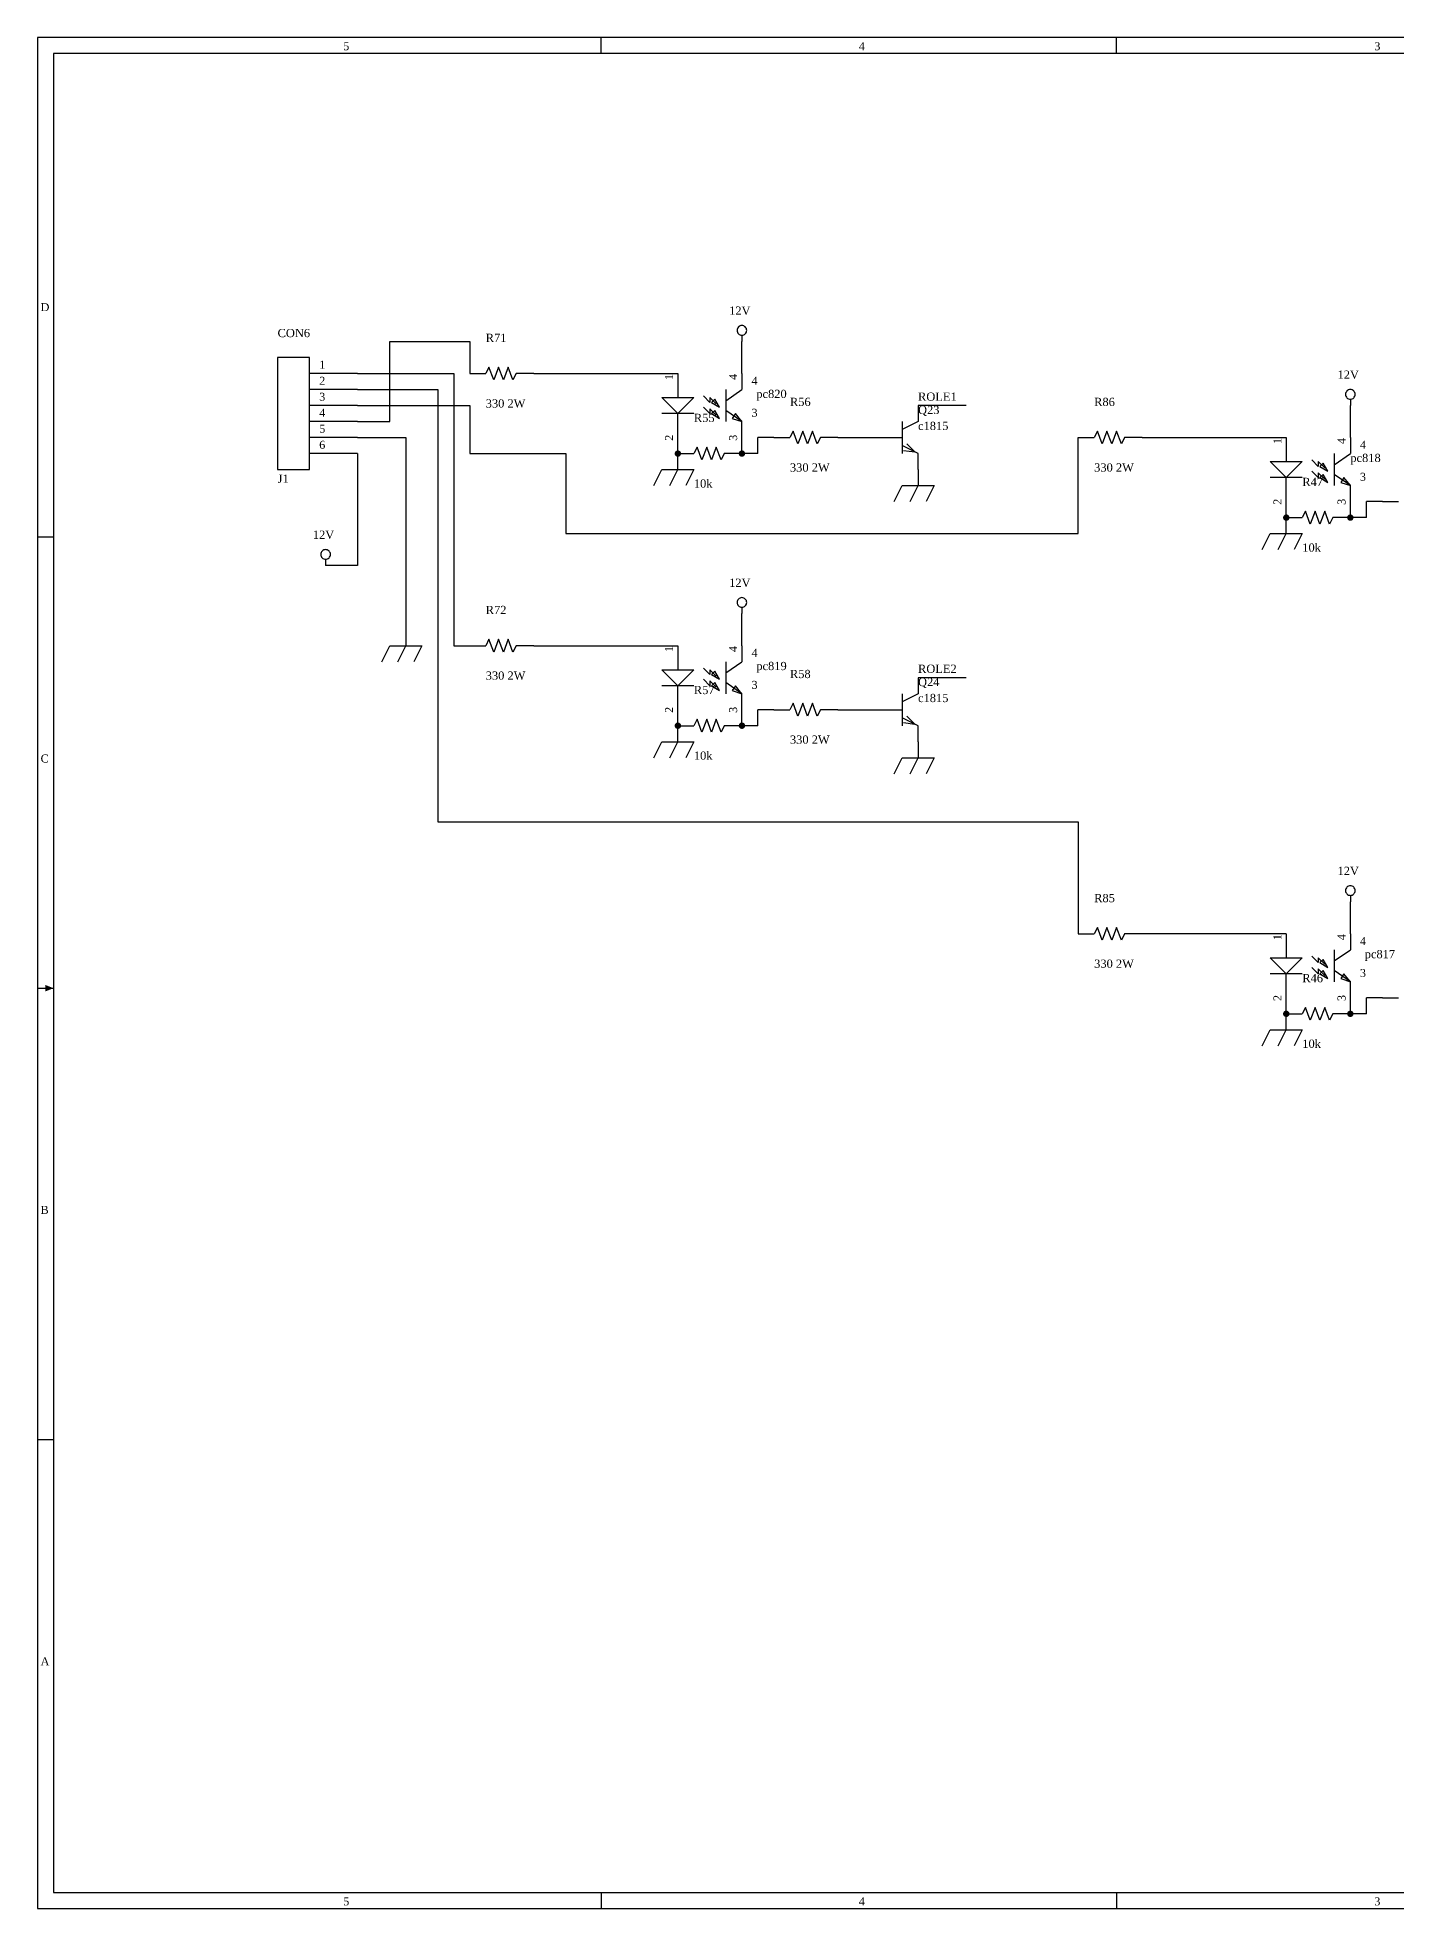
# Model space of a CAD drawing. Extents: x -3 to 419, y 3 to 299.
# Drawn here: x -2.5 to 213.1, y 2.5 to 299.5 of the extents above; entities that cross this region are included whole.
import ezdxf

# ---------------------------------------------------------------- set-up
doc = ezdxf.new("R2010")
doc.units = 0
doc.header["$MEASUREMENT"] = 0
for name, color, linetype in [('PARTS', 7, 'Continuous'), ('PARTTEXT', 7, 'Continuous'), ('TITLE', 7, 'Continuous'), ('WIRE', 7, 'Continuous'), ('WIRETEXT', 7, 'Continuous')]:
    doc.layers.add(name, color=color, linetype=linetype)
doc.styles.get("Standard").update_dxf_attribs({"font": 'times_0.ttf'})

msp = doc.modelspace()

# ---------------------------------------------------------------- linework, layer by layer
at = {"layer": 'PARTS'}
for p, q in [((48.26, 246.126), (40.64, 246.126)), ((48.26, 243.586), (40.64, 243.586)), ((66.04, 246.126), (68.58, 246.126)), ((76.2, 246.126), (73.66, 246.126)), ((99.06, 246.126), (99.06, 243.586)), ((109.22, 246.126), (109.22, 243.586)), ((48.26, 241.046), (40.64, 241.046)), ((137.16, 241.046), (137.16, 238.506)), ((48.26, 238.506), (40.64, 238.506)), ((99.06, 235.966), (99.06, 238.506)), ((109.22, 235.966), (109.22, 238.506)), ((48.26, 235.966), (40.64, 235.966)), ((114.3, 235.966), (116.84, 235.966)), ((124.46, 235.966), (121.92, 235.966)), ((132.08, 235.966), (134.62, 235.966)), ((162.56, 235.966), (165.1, 235.966)), ((172.72, 235.966), (170.18, 235.966)), ((195.58, 235.966), (195.58, 233.426)), ((205.74, 235.966), (205.74, 233.426)), ((48.26, 233.426), (40.64, 233.426)), ((99.06, 233.426), (101.6, 233.426)), ((109.22, 233.426), (106.68, 233.426)), ((137.16, 230.886), (137.16, 233.426)), ((195.58, 225.806), (195.58, 228.346)), ((205.74, 225.806), (205.74, 228.346)), ((210.82, 225.806), (213.36, 225.806)), ((195.58, 223.266), (198.12, 223.266)), ((205.74, 223.266), (203.2, 223.266)), ((66.04, 202.946), (68.58, 202.946)), ((76.2, 202.946), (73.66, 202.946)), ((99.06, 202.946), (99.06, 200.406)), ((109.22, 202.946), (109.22, 200.406)), ((137.16, 197.866), (137.16, 195.326)), ((99.06, 192.786), (99.06, 195.326)), ((109.22, 192.786), (109.22, 195.326)), ((99.06, 190.246), (101.6, 190.246)), ((109.22, 190.246), (106.68, 190.246)), ((114.3, 192.786), (116.84, 192.786)), ((124.46, 192.786), (121.92, 192.786)), ((132.08, 192.786), (134.62, 192.786)), ((137.16, 187.706), (137.16, 190.246)), ((162.56, 157.226), (165.1, 157.226)), ((172.72, 157.226), (170.18, 157.226)), ((195.58, 157.226), (195.58, 154.686)), ((205.74, 157.226), (205.74, 154.686)), ((195.58, 147.066), (195.58, 149.606)), ((205.74, 147.066), (205.74, 149.606)), ((210.82, 147.066), (213.36, 147.066)), ((195.58, 144.526), (198.12, 144.526)), ((205.74, 144.526), (203.2, 144.526))]:
    msp.add_line(p, q, dxfattribs=at)
for points in [[(109.982, 252.984, 0.0985), (109.924, 253.2756, 0.0985), (109.7588, 253.5228, 0.0985), (109.5116, 253.688, 0.0985), (109.22, 253.746, 0.0985), (108.9284, 253.688, 0.0985), (108.6812, 253.5228, 0.0985), (108.516, 253.2756, 0.0985), (108.458, 252.984, 0.0985), (108.516, 252.6924, 0.0985), (108.6812, 252.4452, 0.0985), (108.9284, 252.28, 0.0985), (109.22, 252.222, 0.0985), (109.5116, 252.28, 0.0985), (109.7588, 252.4452, 0.0985), (109.924, 252.6924, 0.0985)], [(206.502, 242.824, 0.0985), (206.444, 243.1156, 0.0985), (206.2788, 243.3628, 0.0985), (206.0316, 243.528, 0.0985), (205.74, 243.586, 0.0985), (205.4484, 243.528, 0.0985), (205.2012, 243.3628, 0.0985), (205.036, 243.1156, 0.0985), (204.978, 242.824, 0.0985), (205.036, 242.5324, 0.0985), (205.2012, 242.2852, 0.0985), (205.4484, 242.12, 0.0985), (205.74, 242.062, 0.0985), (206.0316, 242.12, 0.0985), (206.2788, 242.2852, 0.0985), (206.444, 242.5324, 0.0985)], [(43.942, 217.424, 0.0985), (43.884, 217.7156, 0.0985), (43.7188, 217.9628, 0.0985), (43.4716, 218.128, 0.0985), (43.18, 218.186, 0.0985), (42.8884, 218.128, 0.0985), (42.6412, 217.9628, 0.0985), (42.476, 217.7156, 0.0985), (42.418, 217.424, 0.0985), (42.476, 217.1324, 0.0985), (42.6412, 216.8852, 0.0985), (42.8884, 216.72, 0.0985), (43.18, 216.662, 0.0985), (43.4716, 216.72, 0.0985), (43.7188, 216.8852, 0.0985), (43.884, 217.1324, 0.0985)], [(109.982, 209.804, 0.0985), (109.924, 210.0956, 0.0985), (109.7588, 210.3428, 0.0985), (109.5116, 210.508, 0.0985), (109.22, 210.566, 0.0985), (108.9284, 210.508, 0.0985), (108.6812, 210.3428, 0.0985), (108.516, 210.0956, 0.0985), (108.458, 209.804, 0.0985), (108.516, 209.5124, 0.0985), (108.6812, 209.2652, 0.0985), (108.9284, 209.1, 0.0985), (109.22, 209.042, 0.0985), (109.5116, 209.1, 0.0985), (109.7588, 209.2652, 0.0985), (109.924, 209.5124, 0.0985)], [(206.502, 164.084, 0.0985), (206.444, 164.3756, 0.0985), (206.2788, 164.6228, 0.0985), (206.0316, 164.788, 0.0985), (205.74, 164.846, 0.0985), (205.4484, 164.788, 0.0985), (205.2012, 164.6228, 0.0985), (205.036, 164.3756, 0.0985), (204.978, 164.084, 0.0985), (205.036, 163.7924, 0.0985), (205.2012, 163.5452, 0.0985), (205.4484, 163.38, 0.0985), (205.74, 163.322, 0.0985), (206.0316, 163.38, 0.0985), (206.2788, 163.5452, 0.0985), (206.444, 163.7924, 0.0985)]]:
    msp.add_lwpolyline(points, format="xyb", close=True, dxfattribs=at)
for points in [[(109.22, 252.222), (109.22, 251.206)], [(69.088, 247.142), (68.58, 246.126)], [(69.85, 245.11), (69.088, 247.142)], [(70.612, 247.142), (69.85, 245.11)], [(71.374, 245.11), (70.612, 247.142)], [(72.136, 247.142), (71.374, 245.11)], [(72.898, 245.11), (72.136, 247.142)], [(73.406, 246.126), (72.898, 245.11)], [(73.66, 246.126), (73.406, 246.126)], [(99.06, 243.586), (99.06, 242.316)], [(106.68, 243.586), (106.68, 238.506)], [(106.68, 241.808), (109.22, 243.586)], [(104.14, 241.554), (103.124, 242.57)], [(104.14, 239.776), (103.124, 240.792)], [(104.14, 242.316), (104.14, 241.554)], [(105.156, 241.3), (104.14, 242.316)], [(104.14, 240.538), (104.14, 239.776)], [(105.156, 239.522), (104.14, 240.538)], [(205.74, 242.062), (205.74, 241.046)], [(101.6, 239.776), (96.52, 239.776)], [(99.06, 238.506), (99.06, 239.776)], [(109.22, 238.506), (106.68, 240.284)], [(137.16, 238.506), (134.62, 237.236)], [(134.62, 238.506), (134.62, 233.426)], [(117.348, 236.982), (116.84, 235.966)], [(118.11, 234.95), (117.348, 236.982)], [(118.872, 236.982), (118.11, 234.95)], [(119.634, 234.95), (118.872, 236.982)], [(120.396, 236.982), (119.634, 234.95)], [(121.158, 234.95), (120.396, 236.982)], [(121.666, 235.966), (121.158, 234.95)], [(121.92, 235.966), (121.666, 235.966)], [(137.16, 233.426), (134.62, 234.696)], [(134.874, 233.934), (136.652, 233.68), (135.382, 234.95)], [(165.608, 236.982), (165.1, 235.966)], [(166.37, 234.95), (165.608, 236.982)], [(167.132, 236.982), (166.37, 234.95)], [(167.894, 234.95), (167.132, 236.982)], [(168.656, 236.982), (167.894, 234.95)], [(169.418, 234.95), (168.656, 236.982)], [(169.926, 235.966), (169.418, 234.95)], [(170.18, 235.966), (169.926, 235.966)], [(102.108, 234.442), (101.6, 233.426)], [(102.87, 232.41), (102.108, 234.442)], [(103.632, 234.442), (102.87, 232.41)], [(104.394, 232.41), (103.632, 234.442)], [(105.156, 234.442), (104.394, 232.41)], [(105.918, 232.41), (105.156, 234.442)], [(106.426, 233.426), (105.918, 232.41)], [(106.68, 233.426), (106.426, 233.426)], [(195.58, 233.426), (195.58, 232.156)], [(200.66, 231.394), (199.644, 232.41)], [(200.66, 232.156), (200.66, 231.394)], [(201.676, 231.14), (200.66, 232.156)], [(203.2, 233.426), (203.2, 228.346)], [(203.2, 231.648), (205.74, 233.426)], [(95.25, 228.346), (96.52, 230.886)], [(96.52, 230.886), (101.6, 230.886)], [(97.79, 228.346), (99.06, 230.886)], [(101.6, 230.886), (100.33, 228.346)], [(198.12, 229.616), (193.04, 229.616)], [(195.58, 228.346), (195.58, 229.616)], [(200.66, 229.616), (199.644, 230.632)], [(200.66, 230.378), (200.66, 229.616)], [(201.676, 229.362), (200.66, 230.378)], [(205.74, 228.346), (203.2, 230.124)], [(133.35, 225.806), (134.62, 228.346)], [(134.62, 228.346), (139.7, 228.346)], [(135.89, 225.806), (137.16, 228.346)], [(139.7, 228.346), (138.43, 225.806)], [(198.628, 224.282), (198.12, 223.266)], [(199.39, 222.25), (198.628, 224.282)], [(200.152, 224.282), (199.39, 222.25)], [(200.914, 222.25), (200.152, 224.282)], [(201.676, 224.282), (200.914, 222.25)], [(202.438, 222.25), (201.676, 224.282)], [(202.946, 223.266), (202.438, 222.25)], [(203.2, 223.266), (202.946, 223.266)], [(191.77, 218.186), (193.04, 220.726)], [(193.04, 220.726), (198.12, 220.726)], [(194.31, 218.186), (195.58, 220.726)], [(198.12, 220.726), (196.85, 218.186)], [(43.18, 216.662), (43.18, 215.646)], [(109.22, 209.042), (109.22, 208.026)], [(52.07, 200.406), (53.34, 202.946)], [(53.34, 202.946), (58.42, 202.946)], [(54.61, 200.406), (55.88, 202.946)], [(58.42, 202.946), (57.15, 200.406)], [(69.088, 203.962), (68.58, 202.946)], [(69.85, 201.93), (69.088, 203.962)], [(70.612, 203.962), (69.85, 201.93)], [(71.374, 201.93), (70.612, 203.962)], [(72.136, 203.962), (71.374, 201.93)], [(72.898, 201.93), (72.136, 203.962)], [(73.406, 202.946), (72.898, 201.93)], [(73.66, 202.946), (73.406, 202.946)], [(99.06, 200.406), (99.06, 199.136)], [(104.14, 198.374), (103.124, 199.39)], [(104.14, 199.136), (104.14, 198.374)], [(105.156, 198.12), (104.14, 199.136)], [(106.68, 200.406), (106.68, 195.326)], [(106.68, 198.628), (109.22, 200.406)], [(101.6, 196.596), (96.52, 196.596)], [(99.06, 195.326), (99.06, 196.596)], [(104.14, 196.596), (103.124, 197.612)], [(104.14, 197.358), (104.14, 196.596)], [(105.156, 196.342), (104.14, 197.358)], [(109.22, 195.326), (106.68, 197.104)], [(117.348, 193.802), (116.84, 192.786)], [(118.11, 191.77), (117.348, 193.802)], [(118.872, 193.802), (118.11, 191.77)], [(119.634, 191.77), (118.872, 193.802)], [(120.396, 193.802), (119.634, 191.77)], [(121.158, 191.77), (120.396, 193.802)], [(137.16, 195.326), (134.62, 194.056)], [(134.62, 195.326), (134.62, 190.246)], [(102.108, 191.262), (101.6, 190.246)], [(102.87, 189.23), (102.108, 191.262)], [(103.632, 191.262), (102.87, 189.23)], [(104.394, 189.23), (103.632, 191.262)], [(105.156, 191.262), (104.394, 189.23)], [(105.918, 189.23), (105.156, 191.262)], [(106.426, 190.246), (105.918, 189.23)], [(106.68, 190.246), (106.426, 190.246)], [(121.666, 192.786), (121.158, 191.77)], [(121.92, 192.786), (121.666, 192.786)], [(137.16, 190.246), (134.62, 191.516)], [(134.874, 190.754), (136.652, 190.5), (135.382, 191.77)], [(95.25, 185.166), (96.52, 187.706)], [(96.52, 187.706), (101.6, 187.706)], [(97.79, 185.166), (99.06, 187.706)], [(101.6, 187.706), (100.33, 185.166)], [(133.35, 182.626), (134.62, 185.166)], [(134.62, 185.166), (139.7, 185.166)], [(135.89, 182.626), (137.16, 185.166)], [(139.7, 185.166), (138.43, 182.626)], [(205.74, 163.322), (205.74, 162.306)], [(165.608, 158.242), (165.1, 157.226)], [(166.37, 156.21), (165.608, 158.242)], [(167.132, 158.242), (166.37, 156.21)], [(167.894, 156.21), (167.132, 158.242)], [(168.656, 158.242), (167.894, 156.21)], [(169.418, 156.21), (168.656, 158.242)], [(169.926, 157.226), (169.418, 156.21)], [(170.18, 157.226), (169.926, 157.226)], [(195.58, 154.686), (195.58, 153.416)], [(203.2, 154.686), (203.2, 149.606)], [(203.2, 152.908), (205.74, 154.686)], [(200.66, 152.654), (199.644, 153.67)], [(200.66, 150.876), (199.644, 151.892)], [(200.66, 153.416), (200.66, 152.654)], [(201.676, 152.4), (200.66, 153.416)], [(200.66, 151.638), (200.66, 150.876)], [(201.676, 150.622), (200.66, 151.638)], [(198.12, 150.876), (193.04, 150.876)], [(195.58, 149.606), (195.58, 150.876)], [(205.74, 149.606), (203.2, 151.384)], [(198.628, 145.542), (198.12, 144.526)], [(199.39, 143.51), (198.628, 145.542)], [(200.152, 145.542), (199.39, 143.51)], [(200.914, 143.51), (200.152, 145.542)], [(201.676, 145.542), (200.914, 143.51)], [(202.438, 143.51), (201.676, 145.542)], [(202.946, 144.526), (202.438, 143.51)], [(203.2, 144.526), (202.946, 144.526)], [(191.77, 139.446), (193.04, 141.986)], [(193.04, 141.986), (198.12, 141.986)], [(194.31, 139.446), (195.58, 141.986)], [(198.12, 141.986), (196.85, 139.446)]]:
    msp.add_lwpolyline(points, dxfattribs=at)
for points in [[(40.64, 248.666), (35.56, 248.666), (35.56, 230.886), (40.64, 230.886)], [(99.06, 239.776), (96.52, 242.316), (101.6, 242.316), (99.06, 239.776)], [(105.664, 240.792), (104.902, 242.062), (104.394, 241.554), (105.664, 240.792)], [(105.664, 239.014), (104.902, 240.284), (104.394, 239.776), (105.664, 239.014)], [(109.22, 238.506), (108.204, 239.776), (107.696, 239.014), (109.22, 238.506)], [(195.58, 229.616), (193.04, 232.156), (198.12, 232.156), (195.58, 229.616)], [(202.184, 230.632), (201.422, 231.902), (200.914, 231.394), (202.184, 230.632)], [(202.184, 228.854), (201.422, 230.124), (200.914, 229.616), (202.184, 228.854)], [(205.74, 228.346), (204.724, 229.616), (204.216, 228.854), (205.74, 228.346)], [(99.06, 196.596), (96.52, 199.136), (101.6, 199.136), (99.06, 196.596)], [(105.664, 197.612), (104.902, 198.882), (104.394, 198.374), (105.664, 197.612)], [(105.664, 195.834), (104.902, 197.104), (104.394, 196.596), (105.664, 195.834)], [(109.22, 195.326), (108.204, 196.596), (107.696, 195.834), (109.22, 195.326)], [(195.58, 150.876), (193.04, 153.416), (198.12, 153.416), (195.58, 150.876)], [(202.184, 151.892), (201.422, 153.162), (200.914, 152.654), (202.184, 151.892)], [(202.184, 150.114), (201.422, 151.384), (200.914, 150.876), (202.184, 150.114)], [(205.74, 149.606), (204.724, 150.876), (204.216, 150.114), (205.74, 149.606)]]:
    msp.add_lwpolyline(points, close=True, dxfattribs=at)
at = {"layer": 'TITLE'}
for points in [[(-2.54, 2.54), (417.322, 2.54), (417.322, 299.466), (-2.54, 299.466)], [(0, 5.08), (414.782, 5.08), (414.782, 296.926), (0, 296.926)]]:
    msp.add_lwpolyline(points, close=True, dxfattribs=at)
for points in [[(86.868, 296.926), (86.868, 299.466)], [(168.656, 296.926), (168.656, 299.466)], [(-2.54, 220.218), (0, 220.218)], [(-2.54, 148.59), (0, 148.59)], [(-2.54, 76.962), (0, 76.962)], [(86.868, 5.08), (86.868, 2.54)], [(168.656, 5.08), (168.656, 2.54)]]:
    msp.add_lwpolyline(points, dxfattribs=at)
msp.add_solid([(0, 148.59), (-1.27, 149.098), (-1.27, 148.082), (-1.27, 148.59)], dxfattribs=at)
msp.add_solid([(0, 148.59), (-1.27, 149.098), (-1.27, 148.082), (-1.27, 148.59)], dxfattribs=at)
msp.add_solid([(0, 148.59), (-1.27, 149.098), (-1.27, 148.082), (-1.27, 148.59)], dxfattribs=at)
at = {"layer": 'WIRE'}
for points in [[(53.34, 238.506), (53.34, 251.206)], [(53.34, 251.206), (66.04, 251.206)], [(66.04, 251.206), (66.04, 246.126)], [(109.22, 246.126), (109.22, 251.206)], [(48.26, 246.126), (63.5, 246.126)], [(48.26, 243.586), (60.96, 243.586)], [(60.96, 243.586), (60.96, 175.006)], [(63.5, 246.126), (63.5, 202.946)], [(76.2, 246.126), (99.06, 246.126)], [(48.26, 241.046), (66.04, 241.046)], [(66.04, 241.046), (66.04, 233.426)], [(144.78, 241.046), (137.16, 241.046)], [(205.74, 235.966), (205.74, 241.046)], [(48.26, 238.506), (53.34, 238.506)], [(48.26, 235.966), (55.88, 235.966)], [(55.88, 235.966), (55.88, 202.946)], [(99.06, 233.426), (99.06, 235.966)], [(109.22, 233.426), (109.22, 235.966)], [(111.76, 233.426), (111.76, 235.966)], [(114.3, 235.966), (111.76, 235.966)], [(124.46, 235.966), (132.08, 235.966)], [(162.56, 220.726), (162.56, 235.966)], [(172.72, 235.966), (195.58, 235.966)], [(48.26, 233.426), (48.26, 215.646)], [(66.04, 233.426), (81.28, 233.426)], [(81.28, 233.426), (81.28, 220.726)], [(99.06, 230.886), (99.06, 233.426)], [(111.76, 233.426), (109.22, 233.426)], [(137.16, 230.886), (137.16, 228.346)], [(195.58, 223.266), (195.58, 225.806)], [(205.74, 223.266), (205.74, 225.806)], [(208.28, 223.266), (208.28, 225.806)], [(210.82, 225.806), (208.28, 225.806)], [(195.58, 220.726), (195.58, 223.266)], [(208.28, 223.266), (205.74, 223.266)], [(81.28, 220.726), (162.56, 220.726)], [(48.26, 215.646), (43.18, 215.646)], [(109.22, 202.946), (109.22, 208.026)], [(63.5, 202.946), (66.04, 202.946)], [(76.2, 202.946), (99.06, 202.946)], [(144.78, 197.866), (137.16, 197.866)], [(99.06, 190.246), (99.06, 192.786)], [(99.06, 187.706), (99.06, 190.246)], [(109.22, 190.246), (109.22, 192.786)], [(111.76, 190.246), (109.22, 190.246)], [(111.76, 190.246), (111.76, 192.786)], [(114.3, 192.786), (111.76, 192.786)], [(124.46, 192.786), (132.08, 192.786)], [(137.16, 187.706), (137.16, 185.166)], [(60.96, 175.006), (162.56, 175.006)], [(162.56, 175.006), (162.56, 157.226)], [(205.74, 157.226), (205.74, 162.306)], [(195.58, 157.226), (172.72, 157.226)], [(195.58, 144.526), (195.58, 147.066)], [(205.74, 144.526), (205.74, 147.066)], [(208.28, 144.526), (208.28, 147.066)], [(210.82, 147.066), (208.28, 147.066)], [(195.58, 141.986), (195.58, 144.526)], [(208.28, 144.526), (205.74, 144.526)]]:
    msp.add_lwpolyline(points, dxfattribs=at)
at = {"layer": 'WIRE', "const_width": 0.508}
for points in [[(98.806, 233.426, 1), (99.314, 233.426, 1)], [(108.966, 233.426, 1), (109.474, 233.426, 1)], [(195.326, 223.266, 1), (195.834, 223.266, 1)], [(205.486, 223.266, 1), (205.994, 223.266, 1)], [(98.806, 190.246, 1), (99.314, 190.246, 1)], [(108.966, 190.246, 1), (109.474, 190.246, 1)], [(195.326, 144.526, 1), (195.834, 144.526, 1)], [(205.486, 144.526, 1), (205.994, 144.526, 1)]]:
    msp.add_lwpolyline(points, format="xyb", close=True, dxfattribs=at)

# ---------------------------------------------------------------- texts
at = {"layer": 'PARTS'}
for s, p in [('1', (42.164, 246.888)), ('2', (42.164, 244.348)), ('4', (110.744, 244.348)), ('4', (42.164, 239.268)), ('3', (42.164, 241.808)), ('3', (110.744, 239.268)), ('5', (42.164, 236.728)), ('6', (42.164, 234.188)), ('4', (207.264, 234.188)), ('3', (207.264, 229.108)), ('4', (110.744, 201.168)), ('3', (110.744, 196.088)), ('4', (207.264, 155.448)), ('3', (207.264, 150.368))]:
    msp.add_text(s, height=1.27, dxfattribs=at).set_placement(p)
for s, p in [('1', (98.298, 245.11)), ('4', (108.458, 245.11)), ('2', (98.298, 235.458)), ('3', (108.458, 235.458)), ('1', (194.818, 234.95)), ('4', (204.978, 234.95)), ('2', (194.818, 225.298)), ('3', (204.978, 225.298)), ('1', (98.298, 201.93)), ('4', (108.458, 201.93)), ('2', (98.298, 192.278)), ('3', (108.458, 192.278)), ('1', (194.818, 156.21)), ('4', (204.978, 156.21)), ('2', (194.818, 146.558)), ('3', (204.978, 146.558))]:
    msp.add_text(s, height=1.27, rotation=90, dxfattribs=at).set_placement(p)
at = {"layer": 'PARTTEXT'}
for s, p in [('12V', (107.188, 255.4583)), ('CON6', (35.56, 251.9023)), ('R71', (68.58, 251.1403)), ('12V', (203.708, 245.2983)), ('pc820', (111.506, 242.2503)), ('330 2W', (68.58, 240.7263)), ('R56', (116.84, 240.9803)), ('Q23', (137.16, 239.7103)), ('R86', (165.1, 240.9803)), ('R55', (101.6, 238.4403)), ('c1815', (137.16, 237.1703)), ('330 2W', (116.84, 230.5663)), ('330 2W', (165.1, 230.5663)), ('pc818', (205.74, 232.0903)), ('J1', (35.56, 228.7883)), ('10k', (101.6, 228.0263)), ('R47', (198.12, 228.2803)), ('12V', (41.148, 219.8983)), ('10k', (198.12, 217.8663)), ('12V', (107.188, 212.2783)), ('R72', (68.58, 207.9603)), ('pc819', (111.506, 199.0703)), ('R58', (116.84, 197.8003)), ('330 2W', (68.58, 197.5463)), ('R57', (101.6, 195.2603)), ('Q24', (137.16, 196.5303)), ('c1815', (137.16, 193.9903)), ('330 2W', (116.84, 187.3863)), ('10k', (101.6, 184.8463)), ('12V', (203.708, 166.5583)), ('R85', (165.1, 162.2403)), ('pc817', (208.026, 153.3503)), ('330 2W', (165.1, 151.8263)), ('R46', (198.12, 149.5403)), ('10k', (198.12, 139.1263))]:
    msp.add_text(s, height=1.3057, dxfattribs=at).set_placement(p)
at = {"layer": 'TITLE'}
for s, p in [('5', (45.974, 297.434)), ('4', (127.762, 297.434)), ('3', (209.55, 297.434)), ('D', (-2.032, 256.032)), ('C', (-2.032, 184.404)), ('B', (-2.032, 112.776)), ('A', (-2.032, 41.148)), ('5', (45.974, 3.048)), ('4', (127.762, 3.048)), ('3', (209.55, 3.048))]:
    msp.add_text(s, height=1.27, dxfattribs=at).set_placement(p)
at = {"layer": 'WIRETEXT'}
for s, p in [('ROLE1', (137.16, 241.808)), ('ROLE2', (137.16, 198.628))]:
    msp.add_text(s, height=1.3057, dxfattribs=at).set_placement(p)

doc.saveas('drawing.dxf')
